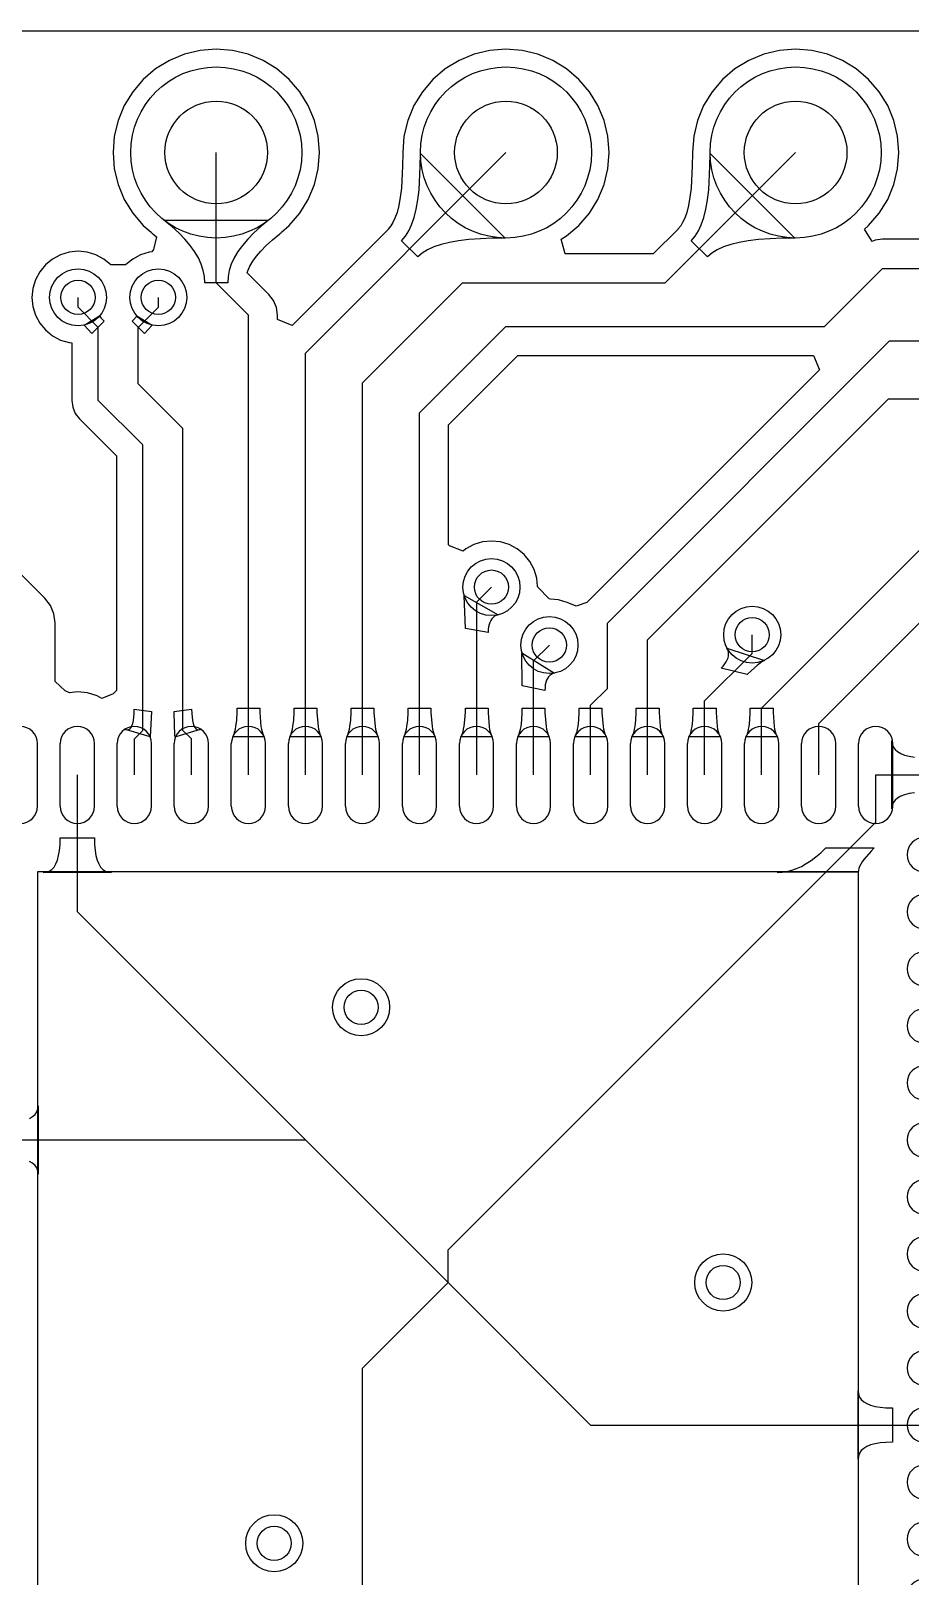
# Model space of a CAD drawing. Extents: x -55.7 to 0, y 0.2 to 22.7.
# Drawn here: x -28.3 to -20.59, y 9.11 to 22.66 of the extents above; entities that cross this region are included whole.
import ezdxf

# ---------------------------------------------------------------- set-up
doc = ezdxf.new("R2010")
doc.units = 0
doc.layers.get('0').update_dxf_attribs({"linetype": 'CONTINUOUS'})
for name, color, linetype in [('PADHOLELAYER', 156, 'CONTINUOUS'), ('TOPLAYER', 1, 'CONTINUOUS'), ('VIAHOLELAYER', 16, 'CONTINUOUS')]:
    doc.layers.add(name, color=color, linetype=linetype)

# ---------------------------------------------------------------- blocks, each defined once
blk = doc.blocks.new('SI_LABS_QFN_64_17')
at = {"layer": 'TOPLAYER'}
for p, q in [((-3.9, 4.725), (-3.9, 4.175)), ((-3.6, 4.725), (-3.6, 4.175)), ((-3.4, 4.725), (-3.4, 4.175)), ((-3.1, 4.725), (-3.1, 4.175)), ((-2.9, 4.725), (-2.9, 4.175)), ((-2.6, 4.725), (-2.6, 4.175)), ((-2.4, 4.725), (-2.4, 4.175)), ((-2.1, 4.725), (-2.1, 4.175)), ((-1.9, 4.725), (-1.9, 4.175)), ((-1.6, 4.725), (-1.6, 4.175)), ((-1.4, 4.725), (-1.4, 4.175)), ((-1.1, 4.725), (-1.1, 4.175)), ((-0.9, 4.725), (-0.9, 4.175)), ((-0.6, 4.725), (-0.6, 4.175)), ((-0.4, 4.725), (-0.4, 4.175)), ((-0.1, 4.725), (-0.1, 4.175)), ((0.1, 4.725), (0.1, 4.175)), ((0.4, 4.725), (0.4, 4.175)), ((0.6, 4.725), (0.6, 4.175)), ((0.9, 4.725), (0.9, 4.175)), ((1.1, 4.725), (1.1, 4.175)), ((1.4, 4.725), (1.4, 4.175)), ((1.6, 4.725), (1.6, 4.175)), ((1.9, 4.725), (1.9, 4.175)), ((2.1, 4.725), (2.1, 4.175)), ((2.4, 4.725), (2.4, 4.175)), ((2.6, 4.725), (2.6, 4.175)), ((2.9, 4.725), (2.9, 4.175)), ((3.1, 4.725), (3.1, 4.175)), ((3.4, 4.725), (3.4, 4.175)), ((3.6, 4.725), (3.6, 4.175)), ((3.9, 4.725), (3.9, 4.175)), ((-4.725, 3.9), (-4.175, 3.9)), ((4.175, 3.9), (4.725, 3.9)), ((-4.725, 3.6), (-4.175, 3.6)), ((-3.6, 3.6), (-3.6, -3.6)), ((3.6, 3.6), (-3.6, 3.6)), ((3.6, -3.6), (3.6, 3.6)), ((4.175, 3.6), (4.725, 3.6)), ((-4.725, 3.4), (-4.175, 3.4)), ((4.175, 3.4), (4.725, 3.4)), ((-4.725, 3.1), (-4.175, 3.1)), ((4.175, 3.1), (4.725, 3.1)), ((-4.725, 2.9), (-4.175, 2.9)), ((4.175, 2.9), (4.725, 2.9)), ((-4.725, 2.6), (-4.175, 2.6)), ((4.175, 2.6), (4.725, 2.6)), ((-4.725, 2.4), (-4.175, 2.4)), ((4.175, 2.4), (4.725, 2.4)), ((-4.725, 2.1), (-4.175, 2.1)), ((4.175, 2.1), (4.725, 2.1)), ((-4.725, 1.9), (-4.175, 1.9)), ((4.175, 1.9), (4.725, 1.9)), ((-4.725, 1.6), (-4.175, 1.6)), ((4.175, 1.6), (4.725, 1.6)), ((-4.725, 1.4), (-4.175, 1.4)), ((4.175, 1.4), (4.725, 1.4)), ((-4.725, 1.1), (-4.175, 1.1)), ((4.175, 1.1), (4.725, 1.1)), ((-4.725, 0.9), (-4.175, 0.9)), ((4.175, 0.9), (4.725, 0.9)), ((-4.725, 0.6), (-4.175, 0.6)), ((4.175, 0.6), (4.725, 0.6)), ((-4.725, 0.4), (-4.175, 0.4)), ((4.175, 0.4), (4.725, 0.4)), ((-4.725, 0.1), (-4.175, 0.1)), ((4.175, 0.1), (4.725, 0.1)), ((-4.725, -0.1), (-4.175, -0.1)), ((4.175, -0.1), (4.725, -0.1)), ((-4.725, -0.4), (-4.175, -0.4)), ((4.175, -0.4), (4.725, -0.4)), ((-4.725, -0.6), (-4.175, -0.6)), ((4.175, -0.6), (4.725, -0.6)), ((-4.725, -0.9), (-4.175, -0.9)), ((4.175, -0.9), (4.725, -0.9)), ((-4.725, -1.1), (-4.175, -1.1)), ((4.175, -1.1), (4.725, -1.1)), ((-4.725, -1.4), (-4.175, -1.4)), ((4.175, -1.4), (4.725, -1.4)), ((-4.725, -1.6), (-4.175, -1.6)), ((4.175, -1.6), (4.725, -1.6)), ((-4.725, -1.9), (-4.175, -1.9)), ((4.175, -1.9), (4.725, -1.9)), ((-4.725, -2.1), (-4.175, -2.1)), ((4.175, -2.1), (4.725, -2.1)), ((-4.725, -2.4), (-4.175, -2.4)), ((4.175, -2.4), (4.725, -2.4)), ((-4.725, -2.6), (-4.175, -2.6)), ((4.175, -2.6), (4.725, -2.6)), ((-4.725, -2.9), (-4.175, -2.9)), ((4.175, -2.9), (4.725, -2.9)), ((-4.725, -3.1), (-4.175, -3.1)), ((4.175, -3.1), (4.725, -3.1)), ((-4.725, -3.4), (-4.175, -3.4)), ((4.175, -3.4), (4.725, -3.4)), ((-4.725, -3.6), (-4.175, -3.6)), ((-3.6, -3.6), (3.6, -3.6)), ((4.175, -3.6), (4.725, -3.6)), ((-4.725, -3.9), (-4.175, -3.9)), ((4.175, -3.9), (4.725, -3.9)), ((-3.9, -4.175), (-3.9, -4.725)), ((-3.6, -4.175), (-3.6, -4.725)), ((-3.4, -4.175), (-3.4, -4.725)), ((-3.1, -4.175), (-3.1, -4.725)), ((-2.9, -4.175), (-2.9, -4.725)), ((-2.6, -4.175), (-2.6, -4.725)), ((-2.4, -4.175), (-2.4, -4.725)), ((-2.1, -4.175), (-2.1, -4.725)), ((-1.9, -4.175), (-1.9, -4.725)), ((-1.6, -4.175), (-1.6, -4.725)), ((-1.4, -4.175), (-1.4, -4.725)), ((-1.1, -4.175), (-1.1, -4.725)), ((-0.9, -4.175), (-0.9, -4.725)), ((-0.6, -4.175), (-0.6, -4.725)), ((-0.4, -4.175), (-0.4, -4.725)), ((-0.1, -4.175), (-0.1, -4.725)), ((0.1, -4.175), (0.1, -4.725)), ((0.4, -4.175), (0.4, -4.725)), ((0.6, -4.175), (0.6, -4.725)), ((0.9, -4.175), (0.9, -4.725)), ((1.1, -4.175), (1.1, -4.725)), ((1.4, -4.175), (1.4, -4.725)), ((1.6, -4.175), (1.6, -4.725)), ((1.9, -4.175), (1.9, -4.725)), ((2.1, -4.175), (2.1, -4.725)), ((2.4, -4.175), (2.4, -4.725)), ((2.6, -4.175), (2.6, -4.725)), ((2.9, -4.175), (2.9, -4.725)), ((3.1, -4.175), (3.1, -4.725)), ((3.4, -4.175), (3.4, -4.725)), ((3.6, -4.175), (3.6, -4.725)), ((3.9, -4.175), (3.9, -4.725))]:
    blk.add_line(p, q, dxfattribs=at)
for centre, start, end in [((-3.75, 4.725), 0, 180), ((-3.25, 4.725), 0, 180), ((-2.75, 4.725), 0, 180), ((-2.25, 4.725), 0, 180), ((-1.75, 4.725), 0, 180), ((-1.25, 4.725), 0, 180), ((-0.75, 4.725), 0, 180), ((-0.25, 4.725), 0, 180), ((0.25, 4.725), 0, 180), ((0.75, 4.725), 0, 180), ((1.25, 4.725), 0, 180), ((1.75, 4.725), 0, 180), ((2.25, 4.725), 0, 180), ((2.75, 4.725), 0, 180), ((3.25, 4.725), 0, 180), ((3.75, 4.725), 0, 180), ((-3.75, 4.175), 180, 0), ((-3.25, 4.175), 180, 0), ((-2.75, 4.175), 180, 0), ((-2.25, 4.175), 180, 0), ((-1.75, 4.175), 180, 0), ((-1.25, 4.175), 180, 0), ((-0.75, 4.175), 180, 0), ((-0.25, 4.175), 180, 0), ((0.25, 4.175), 180, 0), ((0.75, 4.175), 180, 0), ((1.25, 4.175), 180, 0), ((1.75, 4.175), 180, 0), ((2.25, 4.175), 180, 0), ((2.75, 4.175), 180, 0), ((3.25, 4.175), 180, 0), ((3.75, 4.175), 180, 0), ((-4.725, 3.75), 90, 270), ((-4.175, 3.75), 270, 90), ((4.175, 3.75), 90, 270), ((4.725, 3.75), 270, 90), ((-4.725, 3.25), 90, 270), ((-4.175, 3.25), 270, 90), ((4.175, 3.25), 90, 270), ((4.725, 3.25), 270, 90), ((-4.725, 2.75), 90, 270), ((-4.175, 2.75), 270, 90), ((4.175, 2.75), 90, 270), ((4.725, 2.75), 270, 90), ((-4.725, 2.25), 90, 270), ((-4.175, 2.25), 270, 90), ((4.175, 2.25), 90, 270), ((4.725, 2.25), 270, 90), ((-4.725, 1.75), 90, 270), ((-4.175, 1.75), 270, 90), ((4.175, 1.75), 90, 270), ((4.725, 1.75), 270, 90), ((-4.725, 1.25), 90, 270), ((-4.175, 1.25), 270, 90), ((4.175, 1.25), 90, 270), ((4.725, 1.25), 270, 90), ((-4.725, 0.75), 90, 270), ((-4.175, 0.75), 270, 90), ((4.175, 0.75), 90, 270), ((4.725, 0.75), 270, 90), ((-4.725, 0.25), 90, 270), ((-4.175, 0.25), 270, 90), ((4.175, 0.25), 90, 270), ((4.725, 0.25), 270, 90), ((-4.725, -0.25), 90, 270), ((-4.175, -0.25), 270, 90), ((4.175, -0.25), 90, 270), ((4.725, -0.25), 270, 90), ((-4.725, -0.75), 90, 270), ((-4.175, -0.75), 270, 90), ((4.175, -0.75), 90, 270), ((4.725, -0.75), 270, 90), ((-4.725, -1.25), 90, 270), ((-4.175, -1.25), 270, 90), ((4.175, -1.25), 90, 270), ((4.725, -1.25), 270, 90), ((-4.725, -1.75), 90, 270), ((-4.175, -1.75), 270, 90), ((4.175, -1.75), 90, 270), ((4.725, -1.75), 270, 90), ((-4.725, -2.25), 90, 270), ((-4.175, -2.25), 270, 90), ((4.175, -2.25), 90, 270), ((4.725, -2.25), 270, 90), ((-4.725, -2.75), 90, 270), ((-4.175, -2.75), 270, 90), ((4.175, -2.75), 90, 270), ((4.725, -2.75), 270, 90), ((-4.725, -3.25), 90, 270), ((-4.175, -3.25), 270, 90), ((4.175, -3.25), 90, 270), ((4.725, -3.25), 270, 90), ((-4.725, -3.75), 90, 270), ((-4.175, -3.75), 270, 90), ((4.175, -3.75), 90, 270), ((4.725, -3.75), 270, 90), ((-3.75, -4.175), 0, 180), ((-3.25, -4.175), 0, 180), ((-2.75, -4.175), 0, 180), ((-2.25, -4.175), 0, 180), ((-1.75, -4.175), 0, 180), ((-1.25, -4.175), 0, 180), ((-0.75, -4.175), 0, 180), ((-0.25, -4.175), 0, 180), ((0.25, -4.175), 0, 180), ((0.75, -4.175), 0, 180), ((1.25, -4.175), 0, 180), ((1.75, -4.175), 0, 180), ((2.25, -4.175), 0, 180), ((2.75, -4.175), 0, 180), ((3.25, -4.175), 0, 180), ((3.75, -4.175), 0, 180), ((-3.75, -4.725), 180, 0), ((-3.25, -4.725), 180, 0), ((-2.75, -4.725), 180, 0), ((-2.25, -4.725), 180, 0), ((-1.75, -4.725), 180, 0), ((-1.25, -4.725), 180, 0), ((-0.75, -4.725), 180, 0), ((-0.25, -4.725), 180, 0), ((0.25, -4.725), 180, 0), ((0.75, -4.725), 180, 0), ((1.25, -4.725), 180, 0), ((1.75, -4.725), 180, 0), ((2.25, -4.725), 180, 0), ((2.75, -4.725), 180, 0), ((3.25, -4.725), 180, 0), ((3.75, -4.725), 180, 0)]:
    blk.add_arc(centre, 0.15, start, end, dxfattribs=at)
blk = doc.blocks.new('HDR1X12_25')
at = {"layer": 'PADHOLELAYER'}
for centre in [(7.62, 0), (10.16, 0), (12.7, 0)]:
    blk.add_circle(centre, 0.45, dxfattribs=at)
at = {"layer": 'TOPLAYER'}
for centre in [(7.62, 0), (10.16, 0), (12.7, 0)]:
    blk.add_circle(centre, 0.75, dxfattribs=at)

msp = doc.modelspace()

# ---------------------------------------------------------------- linework, layer by layer
at = {"layer": 'TOPLAYER'}
for p, q in [((-39.222, 22.656), (-2.54, 22.656)), ((-26.67, 22.495), (-26.812, 22.484)), ((-26.528, 22.484), (-26.67, 22.495)), ((-24.13, 22.495), (-24.272, 22.484)), ((-23.988, 22.484), (-24.13, 22.495)), ((-21.59, 22.495), (-21.732, 22.484)), ((-21.448, 22.484), (-21.59, 22.495)), ((-27.081, 22.397), (-27.202, 22.322)), ((-26.95, 22.451), (-27.081, 22.397)), ((-26.812, 22.484), (-26.95, 22.451)), ((-26.39, 22.451), (-26.528, 22.484)), ((-26.259, 22.397), (-26.39, 22.451)), ((-26.138, 22.322), (-26.259, 22.397)), ((-24.541, 22.397), (-24.662, 22.322)), ((-24.41, 22.451), (-24.541, 22.397)), ((-24.272, 22.484), (-24.41, 22.451)), ((-23.85, 22.451), (-23.988, 22.484)), ((-23.719, 22.397), (-23.85, 22.451)), ((-23.598, 22.322), (-23.719, 22.397)), ((-22.001, 22.397), (-22.122, 22.322)), ((-21.87, 22.451), (-22.001, 22.397)), ((-21.732, 22.484), (-21.87, 22.451)), ((-21.31, 22.451), (-21.448, 22.484)), ((-21.179, 22.397), (-21.31, 22.451)), ((-21.058, 22.322), (-21.179, 22.397)), ((-27.31, 22.23), (-27.402, 22.122)), ((-27.202, 22.322), (-27.31, 22.23)), ((-26.03, 22.23), (-26.138, 22.322)), ((-25.938, 22.122), (-26.03, 22.23)), ((-24.77, 22.23), (-24.862, 22.122)), ((-24.662, 22.322), (-24.77, 22.23)), ((-23.49, 22.23), (-23.598, 22.322)), ((-23.398, 22.122), (-23.49, 22.23)), ((-22.23, 22.23), (-22.322, 22.122)), ((-22.122, 22.322), (-22.23, 22.23)), ((-20.95, 22.23), (-21.058, 22.322)), ((-20.858, 22.122), (-20.95, 22.23)), ((-27.402, 22.122), (-27.477, 22.001)), ((-25.863, 22.001), (-25.938, 22.122)), ((-24.862, 22.122), (-24.937, 22.001)), ((-23.323, 22.001), (-23.398, 22.122)), ((-22.322, 22.122), (-22.397, 22.001)), ((-20.783, 22.001), (-20.858, 22.122)), ((-27.477, 22.001), (-27.531, 21.87)), ((-25.809, 21.87), (-25.863, 22.001)), ((-24.937, 22.001), (-24.991, 21.87)), ((-23.269, 21.87), (-23.323, 22.001)), ((-22.397, 22.001), (-22.451, 21.87)), ((-20.729, 21.87), (-20.783, 22.001)), ((-27.531, 21.87), (-27.564, 21.732)), ((-25.776, 21.732), (-25.809, 21.87)), ((-24.991, 21.87), (-25.024, 21.732)), ((-23.236, 21.732), (-23.269, 21.87)), ((-22.451, 21.87), (-22.484, 21.732)), ((-20.696, 21.732), (-20.729, 21.87)), ((-27.564, 21.732), (-27.575, 21.59)), ((-25.765, 21.59), (-25.776, 21.732)), ((-25.024, 21.732), (-25.035, 21.59)), ((-23.225, 21.59), (-23.236, 21.732)), ((-22.484, 21.732), (-22.495, 21.59)), ((-20.685, 21.59), (-20.696, 21.732)), ((-27.575, 21.59), (-27.564, 21.448)), ((-26.67, 20.447), (-26.67, 21.59)), ((-25.888, 19.832), (-24.13, 21.59)), ((-25.776, 21.448), (-25.765, 21.59)), ((-25.035, 21.583), (-25.036, 21.473)), ((-25.035, 21.59), (-25.035, 21.586)), ((-25.035, 21.586), (-25.035, 21.583)), ((-24.881, 21.468), (-24.88, 21.582)), ((-24.88, 21.582), (-24.138, 20.84)), ((-23.236, 21.448), (-23.225, 21.59)), ((-22.733, 20.447), (-21.59, 21.59)), ((-22.495, 21.583), (-22.496, 21.473)), ((-22.495, 21.59), (-22.495, 21.586)), ((-22.495, 21.586), (-22.495, 21.583)), ((-22.341, 21.468), (-22.34, 21.582)), ((-22.34, 21.582), (-21.598, 20.84)), ((-20.696, 21.448), (-20.685, 21.59)), ((-27.564, 21.448), (-27.531, 21.31)), ((-25.809, 21.31), (-25.776, 21.448)), ((-25.036, 21.473), (-25.047, 21.278)), ((-24.892, 21.264), (-24.881, 21.468)), ((-23.269, 21.31), (-23.236, 21.448)), ((-22.496, 21.473), (-22.507, 21.278)), ((-22.352, 21.264), (-22.341, 21.468)), ((-20.729, 21.31), (-20.696, 21.448)), ((-27.531, 21.31), (-27.477, 21.179)), ((-25.863, 21.179), (-25.809, 21.31)), ((-25.047, 21.278), (-25.057, 21.198)), ((-23.323, 21.179), (-23.269, 21.31)), ((-22.507, 21.278), (-22.517, 21.198)), ((-20.783, 21.179), (-20.729, 21.31)), ((-27.477, 21.179), (-27.402, 21.058)), ((-25.938, 21.058), (-25.863, 21.179)), ((-25.057, 21.198), (-25.07, 21.126)), ((-24.918, 21.094), (-24.903, 21.174)), ((-24.903, 21.174), (-24.892, 21.264)), ((-23.398, 21.058), (-23.323, 21.179)), ((-22.517, 21.198), (-22.53, 21.126)), ((-22.378, 21.094), (-22.363, 21.174)), ((-22.363, 21.174), (-22.352, 21.264)), ((-20.858, 21.058), (-20.783, 21.179)), ((-27.402, 21.058), (-27.31, 20.95)), ((-27.06, 20.941), (-27.129, 20.996)), ((-27.129, 20.996), (-26.211, 20.996)), ((-26.211, 20.996), (-26.28, 20.941)), ((-26.03, 20.95), (-25.938, 21.058)), ((-25.103, 21.015), (-25.121, 20.975)), ((-25.085, 21.065), (-25.103, 21.015)), ((-25.07, 21.126), (-25.085, 21.065)), ((-24.958, 20.957), (-24.936, 21.021)), ((-24.936, 21.021), (-24.918, 21.094)), ((-23.49, 20.95), (-23.398, 21.058)), ((-22.563, 21.015), (-22.581, 20.975)), ((-22.545, 21.065), (-22.563, 21.015)), ((-22.53, 21.126), (-22.545, 21.065)), ((-22.418, 20.957), (-22.396, 21.021)), ((-22.396, 21.021), (-22.378, 21.094)), ((-20.95, 20.95), (-20.858, 21.058)), ((-27.31, 20.95), (-27.242, 20.892)), ((-27.242, 20.892), (-27.238, 20.887)), ((-27.238, 20.887), (-27.232, 20.882)), ((-27.232, 20.882), (-27.226, 20.876)), ((-27.226, 20.876), (-27.195, 20.85)), ((-26.999, 20.886), (-27.06, 20.941)), ((-26.946, 20.831), (-26.999, 20.886)), ((-26.341, 20.886), (-26.394, 20.831)), ((-26.28, 20.941), (-26.341, 20.886)), ((-26.178, 20.823), (-26.114, 20.876)), ((-26.114, 20.876), (-26.108, 20.882)), ((-26.108, 20.882), (-26.102, 20.887)), ((-26.102, 20.887), (-26.098, 20.892)), ((-26.098, 20.892), (-26.03, 20.95)), ((-25.164, 20.916), (-26.006, 20.074)), ((-25.163, 20.917), (-25.164, 20.916)), ((-25.138, 20.947), (-25.163, 20.917)), ((-25.121, 20.975), (-25.138, 20.947)), ((-25.012, 20.855), (-24.983, 20.902)), ((-24.983, 20.902), (-24.958, 20.957)), ((-23.598, 20.858), (-23.49, 20.95)), ((-22.624, 20.916), (-22.838, 20.702)), ((-22.623, 20.917), (-22.624, 20.916)), ((-22.598, 20.947), (-22.623, 20.917)), ((-22.581, 20.975), (-22.598, 20.947)), ((-22.472, 20.855), (-22.443, 20.902)), ((-22.443, 20.902), (-22.418, 20.957)), ((-20.986, 20.919), (-20.95, 20.95)), ((-20.919, 20.81), (-20.986, 20.919)), ((-27.221, 20.74), (-27.235, 20.719)), ((-27.195, 20.85), (-27.221, 20.74)), ((-26.899, 20.776), (-26.946, 20.831)), ((-26.86, 20.721), (-26.899, 20.776)), ((-26.441, 20.776), (-26.48, 20.721)), ((-26.394, 20.831), (-26.441, 20.776)), ((-26.318, 20.68), (-26.279, 20.726)), ((-26.279, 20.726), (-26.233, 20.774)), ((-26.233, 20.774), (-26.178, 20.823)), ((-25.045, 20.817), (-25.012, 20.855)), ((-24.903, 20.675), (-25.045, 20.817)), ((-24.818, 20.737), (-24.865, 20.708)), ((-24.763, 20.762), (-24.818, 20.737)), ((-24.699, 20.784), (-24.763, 20.762)), ((-24.626, 20.802), (-24.699, 20.784)), ((-24.546, 20.817), (-24.626, 20.802)), ((-24.456, 20.828), (-24.546, 20.817)), ((-24.252, 20.839), (-24.456, 20.828)), ((-24.138, 20.84), (-24.252, 20.839)), ((-23.645, 20.829), (-23.598, 20.858)), ((-23.61, 20.702), (-23.645, 20.829)), ((-22.505, 20.817), (-22.472, 20.855)), ((-22.363, 20.675), (-22.505, 20.817)), ((-22.278, 20.737), (-22.325, 20.708)), ((-22.223, 20.762), (-22.278, 20.737)), ((-22.159, 20.784), (-22.223, 20.762)), ((-22.086, 20.802), (-22.159, 20.784)), ((-22.006, 20.817), (-22.086, 20.802)), ((-21.916, 20.828), (-22.006, 20.817)), ((-21.712, 20.839), (-21.916, 20.828)), ((-21.598, 20.84), (-21.712, 20.839)), ((-20.894, 20.82), (-20.919, 20.81)), ((-20.828, 20.829), (-20.894, 20.82)), ((-20.044, 20.829), (-20.828, 20.829)), ((-28.168, 20.606), (-28.218, 20.545)), ((-28.106, 20.656), (-28.168, 20.606)), ((-28.036, 20.694), (-28.106, 20.656)), ((-27.961, 20.717), (-28.036, 20.694)), ((-27.882, 20.724), (-27.961, 20.717)), ((-27.803, 20.717), (-27.882, 20.724)), ((-27.727, 20.694), (-27.803, 20.717)), ((-27.657, 20.656), (-27.727, 20.694)), ((-27.61, 20.618), (-27.657, 20.656)), ((-27.595, 20.606), (-27.61, 20.618)), ((-27.465, 20.606), (-27.595, 20.606)), ((-27.45, 20.618), (-27.465, 20.606)), ((-27.403, 20.656), (-27.45, 20.618)), ((-27.333, 20.694), (-27.403, 20.656)), ((-27.257, 20.717), (-27.333, 20.694)), ((-27.235, 20.719), (-27.257, 20.717)), ((-26.827, 20.666), (-26.86, 20.721)), ((-26.802, 20.611), (-26.827, 20.666)), ((-26.784, 20.556), (-26.802, 20.611)), ((-26.538, 20.611), (-26.556, 20.556)), ((-26.513, 20.666), (-26.538, 20.611)), ((-26.48, 20.721), (-26.513, 20.666)), ((-26.393, 20.554), (-26.375, 20.594)), ((-26.375, 20.594), (-26.35, 20.636)), ((-26.35, 20.636), (-26.318, 20.68)), ((-24.865, 20.708), (-24.903, 20.675)), ((-22.838, 20.702), (-23.61, 20.702)), ((-22.325, 20.708), (-22.363, 20.675)), ((-28.255, 20.475), (-28.278, 20.399)), ((-28.218, 20.545), (-28.255, 20.475)), ((-26.774, 20.502), (-26.784, 20.556)), ((-26.77, 20.447), (-26.774, 20.502)), ((-26.566, 20.502), (-26.57, 20.447)), ((-26.556, 20.556), (-26.566, 20.502)), ((-26.399, 20.536), (-26.393, 20.554)), ((-26.208, 20.345), (-26.399, 20.536)), ((-21.336, 20.066), (-20.828, 20.574)), ((-20.828, 20.574), (-19.939, 20.574)), ((-28.278, 20.399), (-28.286, 20.32)), ((-28.286, 20.32), (-28.278, 20.241)), ((-27.882, 20.233), (-27.882, 20.32)), ((-27.178, 20.233), (-27.178, 20.32)), ((-26.57, 20.447), (-26.77, 20.447)), ((-26.67, 20.447), (-26.388, 20.165)), ((-26.168, 20.292), (-26.208, 20.345)), ((-25.388, 19.57), (-24.511, 20.447)), ((-24.511, 20.447), (-22.733, 20.447)), ((-28.278, 20.241), (-28.255, 20.165)), ((-27.882, 20.233), (-27.706, 20.057)), ((-27.354, 20.057), (-27.178, 20.233)), ((-26.142, 20.231), (-26.168, 20.292)), ((-26.133, 20.165), (-26.142, 20.231)), ((-28.255, 20.165), (-28.218, 20.095)), ((-28.218, 20.095), (-28.168, 20.034)), ((-27.829, 20.076), (-27.693, 20.157)), ((-27.76, 20.003), (-27.829, 20.076)), ((-27.652, 20.111), (-27.76, 20.003)), ((-27.706, 19.417), (-27.706, 20.057)), ((-27.693, 20.157), (-27.693, 20.156)), ((-27.693, 20.156), (-27.692, 20.154)), ((-27.692, 20.154), (-27.69, 20.151)), ((-27.69, 20.151), (-27.687, 20.148)), ((-27.687, 20.148), (-27.679, 20.139)), ((-27.679, 20.139), (-27.652, 20.111)), ((-27.408, 20.111), (-27.399, 20.119)), ((-27.3, 20.003), (-27.408, 20.111)), ((-27.399, 20.119), (-27.367, 20.156)), ((-27.367, 20.156), (-27.367, 20.157)), ((-27.367, 20.157), (-27.231, 20.076)), ((-27.354, 19.563), (-27.354, 20.057)), ((-27.231, 20.076), (-27.3, 20.003)), ((-26.388, 16.134), (-26.388, 20.165)), ((-26.133, 20.126), (-26.133, 20.165)), ((-26.006, 20.074), (-26.133, 20.126)), ((-24.888, 19.308), (-24.13, 20.066)), ((-24.13, 20.066), (-21.336, 20.066)), ((-28.168, 20.034), (-28.106, 19.984)), ((-28.106, 19.984), (-28.036, 19.946)), ((-28.036, 19.946), (-27.961, 19.923)), ((-27.961, 19.923), (-27.937, 19.921)), ((-27.937, 19.921), (-27.937, 19.417)), ((-23.241, 17.465), (-20.767, 19.939)), ((-20.767, 19.939), (-18.161, 19.939)), ((-25.888, 16.134), (-25.888, 19.832)), ((-24.633, 19.203), (-24.025, 19.811)), ((-24.025, 19.811), (-21.434, 19.811)), ((-21.434, 19.811), (-21.381, 19.684)), ((-28.172, 17.682), (-30.264, 19.774)), ((-21.381, 19.684), (-23.421, 17.645)), ((-27.354, 19.563), (-26.962, 19.171)), ((-25.388, 16.134), (-25.388, 19.57)), ((-27.937, 19.417), (-27.929, 19.358)), ((-27.706, 19.417), (-27.314, 19.026)), ((-22.888, 17.319), (-20.776, 19.431)), ((-20.776, 19.431), (-17.145, 19.431)), ((-27.929, 19.358), (-27.906, 19.302)), ((-27.906, 19.302), (-27.869, 19.254)), ((-27.869, 19.254), (-27.545, 18.93)), ((-24.888, 16.134), (-24.888, 19.308)), ((-26.962, 16.523), (-26.962, 19.171)), ((-24.633, 18.151), (-24.633, 19.203)), ((-27.314, 16.523), (-27.314, 19.026)), ((-27.545, 18.93), (-27.545, 16.874)), ((-21.888, 16.72), (-19.685, 18.923)), ((-24.412, 18.154), (-24.482, 18.116)), ((-24.336, 18.177), (-24.412, 18.154)), ((-24.257, 18.184), (-24.336, 18.177)), ((-24.178, 18.177), (-24.257, 18.184)), ((-24.102, 18.154), (-24.178, 18.177)), ((-24.032, 18.116), (-24.102, 18.154)), ((-24.624, 18.142), (-24.633, 18.151)), ((-24.506, 18.096), (-24.624, 18.142)), ((-24.482, 18.116), (-24.506, 18.096)), ((-23.971, 18.066), (-24.032, 18.116)), ((-23.921, 18.005), (-23.971, 18.066)), ((-23.883, 17.935), (-23.921, 18.005)), ((-23.86, 17.859), (-23.883, 17.935)), ((-24.386, 17.651), (-24.257, 17.78)), ((-23.854, 17.789), (-23.86, 17.859)), ((-23.851, 17.779), (-23.854, 17.789)), ((-23.75, 17.678), (-23.851, 17.779)), ((-21.388, 16.585), (-20.193, 17.78)), ((-28.124, 17.619), (-28.172, 17.682)), ((-28.093, 17.545), (-28.124, 17.619)), ((-24.486, 17.416), (-24.495, 17.705)), ((-24.495, 17.705), (-24.199, 17.537)), ((-24.386, 16.136), (-24.386, 17.651)), ((-23.74, 17.675), (-23.75, 17.678)), ((-23.67, 17.669), (-23.74, 17.675)), ((-23.594, 17.646), (-23.67, 17.669)), ((-23.58, 17.638), (-23.594, 17.646)), ((-23.513, 17.612), (-23.58, 17.638)), ((-23.421, 17.645), (-23.513, 17.612)), ((-28.083, 17.466), (-28.093, 17.545)), ((-24.264, 17.488), (-24.272, 17.471)), ((-24.255, 17.502), (-24.264, 17.488)), ((-24.243, 17.514), (-24.255, 17.502)), ((-24.23, 17.524), (-24.243, 17.514)), ((-24.216, 17.532), (-24.23, 17.524)), ((-24.199, 17.537), (-24.216, 17.532)), ((-28.083, 16.953), (-28.083, 17.466)), ((-24.286, 17.382), (-24.486, 17.416)), ((-24.285, 17.407), (-24.286, 17.382)), ((-24.283, 17.431), (-24.285, 17.407)), ((-24.278, 17.452), (-24.283, 17.431)), ((-24.272, 17.471), (-24.278, 17.452)), ((-23.241, 16.891), (-23.241, 17.465)), ((-21.971, 17.199), (-21.971, 17.363)), ((-23.988, 16.914), (-23.99, 17.204)), ((-23.99, 17.204), (-23.703, 17.026)), ((-23.888, 17.133), (-23.749, 17.272)), ((-22.888, 16.134), (-22.888, 17.319)), ((-22.184, 17.229), (-22.192, 17.245)), ((-22.192, 17.245), (-21.864, 17.137)), ((-22.18, 17.212), (-22.184, 17.229)), ((-22.178, 17.195), (-22.18, 17.212)), ((-23.888, 16.134), (-23.888, 17.133)), ((-22.388, 16.782), (-21.971, 17.199)), ((-22.243, 17.069), (-22.225, 17.088)), ((-22.014, 17.015), (-22.243, 17.069)), ((-22.225, 17.088), (-22.21, 17.106)), ((-22.21, 17.106), (-22.198, 17.125)), ((-22.198, 17.125), (-22.189, 17.143)), ((-22.189, 17.143), (-22.183, 17.16)), ((-22.183, 17.16), (-22.179, 17.178)), ((-22.179, 17.178), (-22.178, 17.195)), ((-21.928, 17.094), (-21.977, 17.05)), ((-21.914, 17.105), (-21.928, 17.094)), ((-21.887, 17.124), (-21.914, 17.105)), ((-21.875, 17.131), (-21.887, 17.124)), ((-21.864, 17.137), (-21.875, 17.131)), ((-27.995, 16.87), (-28.083, 16.953)), ((-23.78, 16.945), (-23.785, 16.924)), ((-23.774, 16.964), (-23.78, 16.945)), ((-23.767, 16.98), (-23.774, 16.964)), ((-23.757, 16.994), (-23.767, 16.98)), ((-23.746, 17.006), (-23.757, 16.994)), ((-23.733, 17.015), (-23.746, 17.006)), ((-23.719, 17.022), (-23.733, 17.015)), ((-23.703, 17.026), (-23.719, 17.022)), ((-21.977, 17.05), (-22.014, 17.015)), ((-27.956, 16.854), (-27.995, 16.87)), ((-27.888, 16.861), (-27.956, 16.854)), ((-27.8, 16.852), (-27.888, 16.861)), ((-27.715, 16.827), (-27.8, 16.852)), ((-27.672, 16.804), (-27.715, 16.827)), ((-27.574, 16.845), (-27.672, 16.804)), ((-27.545, 16.874), (-27.574, 16.845)), ((-23.788, 16.875), (-23.988, 16.914)), ((-23.787, 16.901), (-23.788, 16.875)), ((-23.785, 16.924), (-23.787, 16.901)), ((-23.388, 16.744), (-23.241, 16.891)), ((-27.393, 16.639), (-27.391, 16.673)), ((-27.391, 16.673), (-27.39, 16.711)), ((-27.39, 16.711), (-27.238, 16.689)), ((-27.238, 16.689), (-27.25, 16.466)), ((-27.038, 16.689), (-26.886, 16.711)), ((-27.037, 16.568), (-27.038, 16.689)), ((-26.886, 16.711), (-26.885, 16.673)), ((-26.885, 16.673), (-26.879, 16.61)), ((-26.491, 16.614), (-26.488, 16.681)), ((-26.488, 16.719), (-26.288, 16.719)), ((-26.488, 16.681), (-26.488, 16.719)), ((-26.288, 16.719), (-26.288, 16.681)), ((-26.288, 16.681), (-26.278, 16.558)), ((-25.991, 16.614), (-25.988, 16.681)), ((-25.988, 16.719), (-25.788, 16.719)), ((-25.988, 16.681), (-25.988, 16.719)), ((-25.788, 16.719), (-25.788, 16.681)), ((-25.788, 16.681), (-25.778, 16.558)), ((-25.491, 16.614), (-25.488, 16.681)), ((-25.488, 16.719), (-25.288, 16.719)), ((-25.488, 16.681), (-25.488, 16.719)), ((-25.288, 16.719), (-25.288, 16.681)), ((-25.288, 16.681), (-25.278, 16.558)), ((-24.991, 16.614), (-24.988, 16.681)), ((-24.988, 16.719), (-24.788, 16.719)), ((-24.988, 16.681), (-24.988, 16.719)), ((-24.788, 16.719), (-24.788, 16.681)), ((-24.788, 16.681), (-24.778, 16.558)), ((-24.49, 16.616), (-24.486, 16.683)), ((-24.486, 16.72), (-24.286, 16.718)), ((-24.486, 16.683), (-24.486, 16.72)), ((-24.286, 16.718), (-24.286, 16.68)), ((-24.286, 16.68), (-24.277, 16.556)), ((-23.991, 16.614), (-23.988, 16.681)), ((-23.988, 16.719), (-23.788, 16.719)), ((-23.988, 16.681), (-23.988, 16.719)), ((-23.788, 16.719), (-23.788, 16.681)), ((-23.788, 16.681), (-23.778, 16.558)), ((-23.491, 16.614), (-23.488, 16.681)), ((-23.488, 16.719), (-23.288, 16.719)), ((-23.488, 16.681), (-23.488, 16.719)), ((-23.388, 16.134), (-23.388, 16.744)), ((-23.288, 16.719), (-23.288, 16.681)), ((-23.288, 16.681), (-23.278, 16.558)), ((-22.991, 16.614), (-22.988, 16.681)), ((-22.988, 16.719), (-22.788, 16.719)), ((-22.988, 16.681), (-22.988, 16.719)), ((-22.788, 16.719), (-22.788, 16.681)), ((-22.788, 16.681), (-22.778, 16.558)), ((-22.491, 16.614), (-22.488, 16.681)), ((-22.488, 16.719), (-22.288, 16.719)), ((-22.488, 16.681), (-22.488, 16.719)), ((-22.388, 16.134), (-22.388, 16.782)), ((-22.288, 16.719), (-22.288, 16.681)), ((-22.288, 16.681), (-22.278, 16.558)), ((-21.991, 16.614), (-21.988, 16.681)), ((-21.988, 16.719), (-21.788, 16.719)), ((-21.988, 16.681), (-21.988, 16.719)), ((-21.888, 16.134), (-21.888, 16.72)), ((-21.788, 16.719), (-21.788, 16.681)), ((-21.788, 16.681), (-21.778, 16.558)), ((-27.25, 16.466), (-27.465, 16.531)), ((-27.465, 16.531), (-27.451, 16.528)), ((-27.451, 16.528), (-27.438, 16.531)), ((-27.438, 16.531), (-27.427, 16.538)), ((-27.427, 16.538), (-27.417, 16.549)), ((-27.417, 16.549), (-27.409, 16.565)), ((-27.409, 16.565), (-27.402, 16.585)), ((-27.402, 16.585), (-27.397, 16.61)), ((-27.397, 16.61), (-27.393, 16.639)), ((-27.034, 16.494), (-27.037, 16.568)), ((-26.811, 16.531), (-27.026, 16.466)), ((-26.879, 16.61), (-26.874, 16.585)), ((-26.874, 16.585), (-26.867, 16.565)), ((-26.867, 16.565), (-26.859, 16.549)), ((-26.859, 16.549), (-26.849, 16.538)), ((-26.849, 16.538), (-26.838, 16.531)), ((-26.838, 16.531), (-26.825, 16.528)), ((-26.825, 16.528), (-26.811, 16.531)), ((-26.507, 16.513), (-26.502, 16.534)), ((-26.502, 16.534), (-26.498, 16.558)), ((-26.498, 16.558), (-26.491, 16.614)), ((-26.278, 16.558), (-26.274, 16.534)), ((-26.274, 16.534), (-26.269, 16.513)), ((-26.007, 16.513), (-26.002, 16.534)), ((-26.002, 16.534), (-25.998, 16.558)), ((-25.998, 16.558), (-25.991, 16.614)), ((-25.778, 16.558), (-25.774, 16.534)), ((-25.774, 16.534), (-25.769, 16.513)), ((-25.507, 16.513), (-25.502, 16.534)), ((-25.502, 16.534), (-25.498, 16.558)), ((-25.498, 16.558), (-25.491, 16.614)), ((-25.278, 16.558), (-25.274, 16.534)), ((-25.274, 16.534), (-25.269, 16.513)), ((-25.007, 16.513), (-25.002, 16.534)), ((-25.002, 16.534), (-24.998, 16.558)), ((-24.998, 16.558), (-24.991, 16.614)), ((-24.778, 16.558), (-24.774, 16.534)), ((-24.774, 16.534), (-24.769, 16.513)), ((-24.506, 16.515), (-24.501, 16.536)), ((-24.501, 16.536), (-24.496, 16.56)), ((-24.496, 16.56), (-24.49, 16.616)), ((-24.277, 16.556), (-24.273, 16.533)), ((-24.273, 16.533), (-24.268, 16.512)), ((-24.007, 16.513), (-24.002, 16.534)), ((-24.002, 16.534), (-23.998, 16.558)), ((-23.998, 16.558), (-23.991, 16.614)), ((-23.778, 16.558), (-23.774, 16.534)), ((-23.774, 16.534), (-23.769, 16.513)), ((-23.507, 16.513), (-23.502, 16.534)), ((-23.502, 16.534), (-23.498, 16.558)), ((-23.498, 16.558), (-23.491, 16.614)), ((-23.278, 16.558), (-23.274, 16.534)), ((-23.274, 16.534), (-23.269, 16.513)), ((-23.007, 16.513), (-23.002, 16.534)), ((-23.002, 16.534), (-22.998, 16.558)), ((-22.998, 16.558), (-22.991, 16.614)), ((-22.778, 16.558), (-22.774, 16.534)), ((-22.774, 16.534), (-22.769, 16.513)), ((-22.507, 16.513), (-22.502, 16.534)), ((-22.502, 16.534), (-22.498, 16.558)), ((-22.498, 16.558), (-22.491, 16.614)), ((-22.278, 16.558), (-22.274, 16.534)), ((-22.274, 16.534), (-22.269, 16.513)), ((-22.007, 16.513), (-22.002, 16.534)), ((-22.002, 16.534), (-21.998, 16.558)), ((-21.998, 16.558), (-21.991, 16.614)), ((-21.778, 16.558), (-21.774, 16.534)), ((-21.774, 16.534), (-21.769, 16.513)), ((-21.388, 16.134), (-21.388, 16.585)), ((-27.388, 16.449), (-27.314, 16.523)), ((-27.388, 16.134), (-27.388, 16.449)), ((-27.032, 16.479), (-27.034, 16.494)), ((-27.031, 16.47), (-27.032, 16.479)), ((-27.029, 16.465), (-27.031, 16.47)), ((-27.026, 16.466), (-27.029, 16.465)), ((-26.962, 16.523), (-26.888, 16.449)), ((-26.888, 16.134), (-26.888, 16.449)), ((-26.526, 16.466), (-26.519, 16.479)), ((-26.25, 16.466), (-26.526, 16.466)), ((-26.519, 16.479), (-26.513, 16.495)), ((-26.513, 16.495), (-26.507, 16.513)), ((-26.269, 16.513), (-26.263, 16.495)), ((-26.263, 16.495), (-26.257, 16.479)), ((-26.257, 16.479), (-26.25, 16.466)), ((-26.026, 16.466), (-26.019, 16.479)), ((-25.75, 16.466), (-26.026, 16.466)), ((-26.019, 16.479), (-26.013, 16.495)), ((-26.013, 16.495), (-26.007, 16.513)), ((-25.769, 16.513), (-25.763, 16.495)), ((-25.763, 16.495), (-25.757, 16.479)), ((-25.757, 16.479), (-25.75, 16.466)), ((-25.526, 16.466), (-25.519, 16.479)), ((-25.25, 16.466), (-25.526, 16.466)), ((-25.519, 16.479), (-25.513, 16.495)), ((-25.513, 16.495), (-25.507, 16.513)), ((-25.269, 16.513), (-25.263, 16.495)), ((-25.263, 16.495), (-25.257, 16.479)), ((-25.257, 16.479), (-25.25, 16.466)), ((-25.026, 16.466), (-25.019, 16.479)), ((-24.75, 16.466), (-25.026, 16.466)), ((-25.019, 16.479), (-25.013, 16.495)), ((-25.013, 16.495), (-25.007, 16.513)), ((-24.769, 16.513), (-24.763, 16.495)), ((-24.763, 16.495), (-24.757, 16.479)), ((-24.757, 16.479), (-24.75, 16.466)), ((-24.526, 16.466), (-24.519, 16.48)), ((-24.25, 16.466), (-24.526, 16.466)), ((-24.519, 16.48), (-24.512, 16.496)), ((-24.512, 16.496), (-24.506, 16.515)), ((-24.268, 16.512), (-24.263, 16.494)), ((-24.263, 16.494), (-24.256, 16.479)), ((-24.256, 16.479), (-24.25, 16.466)), ((-24.026, 16.466), (-24.019, 16.479)), ((-23.75, 16.466), (-24.026, 16.466)), ((-24.019, 16.479), (-24.013, 16.495)), ((-24.013, 16.495), (-24.007, 16.513)), ((-23.769, 16.513), (-23.763, 16.495)), ((-23.763, 16.495), (-23.757, 16.479)), ((-23.757, 16.479), (-23.75, 16.466)), ((-23.526, 16.466), (-23.519, 16.479)), ((-23.25, 16.466), (-23.526, 16.466)), ((-23.519, 16.479), (-23.513, 16.495)), ((-23.513, 16.495), (-23.507, 16.513)), ((-23.269, 16.513), (-23.263, 16.495)), ((-23.263, 16.495), (-23.257, 16.479)), ((-23.257, 16.479), (-23.25, 16.466)), ((-23.026, 16.466), (-23.019, 16.479)), ((-22.75, 16.466), (-23.026, 16.466)), ((-23.019, 16.479), (-23.013, 16.495)), ((-23.013, 16.495), (-23.007, 16.513)), ((-22.769, 16.513), (-22.763, 16.495)), ((-22.763, 16.495), (-22.757, 16.479)), ((-22.757, 16.479), (-22.75, 16.466)), ((-22.526, 16.466), (-22.519, 16.479)), ((-22.25, 16.466), (-22.526, 16.466)), ((-22.519, 16.479), (-22.513, 16.495)), ((-22.513, 16.495), (-22.507, 16.513)), ((-22.269, 16.513), (-22.263, 16.495)), ((-22.263, 16.495), (-22.257, 16.479)), ((-22.257, 16.479), (-22.25, 16.466)), ((-22.026, 16.466), (-22.019, 16.479)), ((-21.75, 16.466), (-22.026, 16.466)), ((-22.019, 16.479), (-22.013, 16.495)), ((-22.013, 16.495), (-22.007, 16.513)), ((-21.769, 16.513), (-21.763, 16.495)), ((-21.763, 16.495), (-21.757, 16.479)), ((-21.757, 16.479), (-21.75, 16.466)), ((-20.746, 15.835), (-20.746, 16.433)), ((-20.746, 16.433), (-20.743, 16.405)), ((-20.743, 16.405), (-20.734, 16.38)), ((-20.734, 16.38), (-20.718, 16.357)), ((-20.718, 16.357), (-20.697, 16.338)), ((-20.697, 16.338), (-20.669, 16.321)), ((-20.669, 16.321), (-20.635, 16.308)), ((-20.635, 16.308), (-20.595, 16.297)), ((-20.595, 16.297), (-20.549, 16.29)), ((-27.888, 14.934), (-27.888, 16.134)), ((-24.388, 16.134), (-24.386, 16.136)), ((-20.888, 15.719), (-20.888, 16.134)), ((-20.888, 16.134), (-19.685, 16.134)), ((-20.743, 15.863), (-20.746, 15.835)), ((-20.734, 15.888), (-20.743, 15.863)), ((-20.718, 15.911), (-20.734, 15.888)), ((-20.697, 15.93), (-20.718, 15.911)), ((-20.669, 15.947), (-20.697, 15.93)), ((-20.635, 15.96), (-20.669, 15.947)), ((-20.595, 15.971), (-20.635, 15.96)), ((-20.549, 15.978), (-20.595, 15.971)), ((-24.638, 11.969), (-20.888, 15.719)), ((-28.04, 15.523), (-28.038, 15.581)), ((-28.038, 15.581), (-27.738, 15.581)), ((-27.738, 15.581), (-27.737, 15.523)), ((-28.052, 15.426), (-28.044, 15.472)), ((-28.044, 15.472), (-28.04, 15.523)), ((-27.737, 15.523), (-27.732, 15.472)), ((-27.732, 15.472), (-27.725, 15.426)), ((-21.412, 15.416), (-21.369, 15.452)), ((-21.369, 15.452), (-21.326, 15.493)), ((-21.326, 15.493), (-20.902, 15.493)), ((-20.928, 15.466), (-20.991, 15.392)), ((-20.902, 15.493), (-20.928, 15.466)), ((-28.112, 15.305), (-28.092, 15.326)), ((-28.092, 15.326), (-28.076, 15.354)), ((-28.076, 15.354), (-28.062, 15.387)), ((-28.062, 15.387), (-28.052, 15.426)), ((-27.725, 15.426), (-27.714, 15.387)), ((-27.714, 15.387), (-27.701, 15.354)), ((-27.701, 15.354), (-27.684, 15.326)), ((-27.684, 15.326), (-27.665, 15.305)), ((-21.624, 15.298), (-21.582, 15.313)), ((-21.582, 15.313), (-21.539, 15.332)), ((-21.539, 15.332), (-21.497, 15.356)), ((-21.497, 15.356), (-21.454, 15.384)), ((-21.454, 15.384), (-21.412, 15.416)), ((-21.035, 15.313), (-21.04, 15.296)), ((-21.029, 15.331), (-21.035, 15.313)), ((-21.019, 15.35), (-21.029, 15.331)), ((-21.006, 15.371), (-21.019, 15.35)), ((-20.991, 15.392), (-21.006, 15.371)), ((-28.188, 15.278), (-28.16, 15.281)), ((-27.588, 15.278), (-28.188, 15.278)), ((-28.16, 15.281), (-28.134, 15.29)), ((-28.134, 15.29), (-28.112, 15.305)), ((-27.665, 15.305), (-27.642, 15.29)), ((-27.642, 15.29), (-27.617, 15.281)), ((-27.617, 15.281), (-27.588, 15.278)), ((-21.041, 15.281), (-21.751, 15.278)), ((-21.751, 15.278), (-21.708, 15.28)), ((-21.708, 15.28), (-21.666, 15.287)), ((-21.666, 15.287), (-21.624, 15.298)), ((-21.04, 15.296), (-21.041, 15.281)), ((-27.888, 14.934), (-25.888, 12.934)), ((-28.28, 13.138), (-28.259, 13.157)), ((-28.259, 13.157), (-28.244, 13.18)), ((-28.244, 13.18), (-28.235, 13.205)), ((-28.235, 13.205), (-28.232, 13.234)), ((-28.232, 13.234), (-28.232, 12.634)), ((-28.308, 13.121), (-28.28, 13.138)), ((-29.088, 12.934), (-25.888, 12.934)), ((-25.888, 12.934), (-24.638, 11.684)), ((-28.28, 12.73), (-28.308, 12.746)), ((-28.259, 12.71), (-28.28, 12.73)), ((-28.244, 12.688), (-28.259, 12.71)), ((-28.235, 12.662), (-28.244, 12.688)), ((-28.232, 12.634), (-28.235, 12.662)), ((-24.638, 11.684), (-24.638, 11.969)), ((-25.388, 10.934), (-24.638, 11.684)), ((-24.638, 11.684), (-23.388, 10.434)), ((-25.388, 7.234), (-25.388, 10.934)), ((-21.041, 10.134), (-21.041, 10.734)), ((-21.041, 10.734), (-21.038, 10.706)), ((-21.038, 10.706), (-21.029, 10.68)), ((-21.029, 10.68), (-21.014, 10.657)), ((-21.014, 10.657), (-20.993, 10.638)), ((-20.993, 10.638), (-20.966, 10.622)), ((-20.966, 10.622), (-20.933, 10.608)), ((-20.933, 10.608), (-20.894, 10.597)), ((-20.894, 10.597), (-20.849, 10.59)), ((-20.849, 10.59), (-20.798, 10.586)), ((-20.798, 10.586), (-20.741, 10.584)), ((-20.741, 10.584), (-20.741, 10.284)), ((-23.388, 10.434), (-20.188, 10.434)), ((-21.038, 10.162), (-21.041, 10.134)), ((-21.029, 10.188), (-21.038, 10.162)), ((-21.014, 10.211), (-21.029, 10.188)), ((-20.993, 10.23), (-21.014, 10.211)), ((-20.966, 10.246), (-20.993, 10.23)), ((-20.933, 10.26), (-20.966, 10.246)), ((-20.894, 10.271), (-20.933, 10.26)), ((-20.849, 10.278), (-20.894, 10.271)), ((-20.798, 10.282), (-20.849, 10.278)), ((-20.741, 10.284), (-20.798, 10.282))]:
    msp.add_line(p, q, dxfattribs=at)
for centre in [(-27.882, 20.32), (-27.178, 20.32), (-24.257, 17.78), (-21.971, 17.363), (-23.749, 17.272), (-25.4, 14.097), (-22.225, 11.684), (-26.162, 9.398)]:
    msp.add_circle(centre, 0.25, dxfattribs=at)
at = {"layer": 'VIAHOLELAYER'}
for centre in [(-27.882, 20.32), (-27.178, 20.32), (-24.257, 17.78), (-21.971, 17.363), (-23.749, 17.272), (-25.4, 14.097), (-22.225, 11.684), (-26.162, 9.398)]:
    msp.add_circle(centre, 0.15, dxfattribs=at)

# ---------------------------------------------------------------- block references
for name, p, rotation in [('HDR1X12_25', (-34.29, 21.59), 360), ('SI_LABS_QFN_64_17', (-24.638, 11.684), 90)]:
    msp.add_blockref(name, p, dxfattribs=dict(rotation=rotation))

doc.saveas('drawing.dxf')
